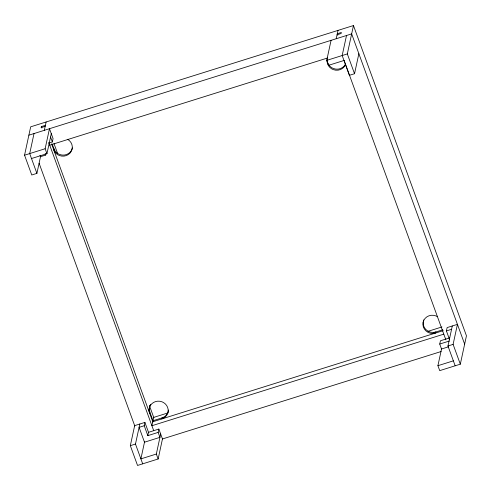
<?xml version="1.0" encoding="UTF-8"?>
<svg xmlns="http://www.w3.org/2000/svg" width="491" height="491" viewBox="0 0 491 491"><rect width="100%" height="100%" fill="white"/><g stroke="black" fill="none" stroke-linecap="round" stroke-linejoin="round"><path stroke-width="0.74" d="M158.863 429.066L162.466 438.96L158.139 458.987L137.541 465.45L130.33 445.656L134.663 425.629L144.906 422.413L144.237 425.734L147.84 435.634L158.139 432.405L158.863 429.066L148.509 432.313L147.84 435.634M40.593 156.316L36.905 173.378L31.762 174.992L24.55 155.199L30.681 126.825L353.459 25.55L466.45 335.801L460.319 364.175L439.721 370.637L437.917 365.691L441.605 348.628M34.026 133.552L29.699 153.579L36.905 173.378M45.405 125.315L41.354 126.586L41.127 127.642L45.178 126.365M44.325 130.324L46.129 121.977M31.504 158.532L46.946 153.683L45.141 148.736L49.474 128.71L53.059 138.554L52.359 141.942L48.922 143.022M39.998 155.273L40.514 156.69L45.663 155.07L45.951 153.738M46.946 153.683L51.279 133.656M142.691 463.835L135.479 444.042L139.812 424.015M144.575 441.826L140.886 458.889L156.334 454.04L160.661 434.013M343.976 60.485L328.534 65.328L326.73 60.381L331.063 40.354M336.206 38.74L338.011 30.393M346.505 35.512L342.178 55.538L349.383 75.332L354.533 73.718L358.866 53.691M354.533 73.718L347.321 53.918L353.459 25.55M448.547 346.793L441.526 348.997L439.727 344.05L440.464 340.766L449.388 337.968M449.51 339.404L446.417 330.922L447.141 327.583L457.434 324.355L453.107 344.381L460.319 364.175M455.169 365.789L447.958 345.995L452.291 325.969M337.065 34.781L341.116 33.511L341.343 32.461L337.292 33.732L337.814 35.174M28.877 135.172L351.654 33.891L464.646 344.148M49.732 145.17L327.718 57.944M24.55 155.199L45.141 148.736M326.73 60.381L347.321 53.918M168.345 412.796L153.714 417.387L151.909 425.734L443.796 334.15M428.042 331.315L441.943 326.951M152.996 420.726L163.963 417.282M433.903 332.585L442.796 329.792M152.769 421.775L443.263 330.627M144.237 425.734L139.088 427.354L144.495 442.201L159.943 437.352L158.139 432.405M446.417 330.922L451.567 329.308M439.727 344.05L449.339 341.036M130.33 445.656L135.479 444.042M447.958 345.995L453.107 344.381M162.435 438.972L441.151 351.519M437.917 365.691L453.365 360.842M437.352 316.609L435.848 315.891A9.581 9.096 12.2 0 0 423.862 320.224A9.581 9.096 12.2 0 0 427.593 332.094L429.091 332.812A9.581 9.096 12.2 0 0 435.627 333.021L435.855 331.971A9.581 9.096 12.2 0 1 429.318 331.763L427.821 331.044A9.581 9.096 12.2 0 1 423.758 319.899M344.074 60.338L445.853 339.803M53.992 143.575L57.662 153.652M149.424 405.597L153.879 417.835M50.555 136.995L52.359 141.942M52.224 144.035L54.581 150.51M148.963 409.66L153.155 421.174M51.561 143.881L152.873 422.076M48.781 142.562L153.714 430.681M41.354 126.586L41.876 128.028M144.906 422.413L148.509 432.313M156.334 454.04L158.139 458.987M45.147 153.658L45.663 155.07M39.102 163.245L134.792 425.992M67.648 139.315A9.581 9.096 12.2 0 1 71.373 151.185A9.581 9.096 12.2 0 1 59.386 155.518L57.883 154.794A9.581 9.096 12.2 0 1 53.746 149.884L53.973 148.834A9.581 9.096 12.2 0 0 58.11 153.744L59.614 154.462A9.581 9.096 12.2 0 0 72.386 147.889M345.566 63.971A9.581 9.096 12.2 0 1 333.457 68.537L331.953 67.819A9.581 9.096 12.2 0 1 327.816 62.909M345.547 64.536A9.581 9.096 12.2 0 1 333.229 69.593L331.726 68.875A9.581 9.096 12.2 0 1 327.221 59.245M168.125 411.624A9.581 9.096 12.2 0 1 162.012 417.896L161.785 418.946A9.581 9.096 12.2 0 0 168.137 411.372A9.581 9.096 12.2 0 0 163.509 402.534L162.005 401.816A9.581 9.096 12.2 0 0 151.952 403.614A9.581 9.096 12.2 0 0 149.608 413.109L149.835 412.053A9.581 9.096 12.2 0 1 150.639 404.4M168.388 410.059A9.581 9.096 12.2 0 1 168.247 411.108"/></g></svg>
